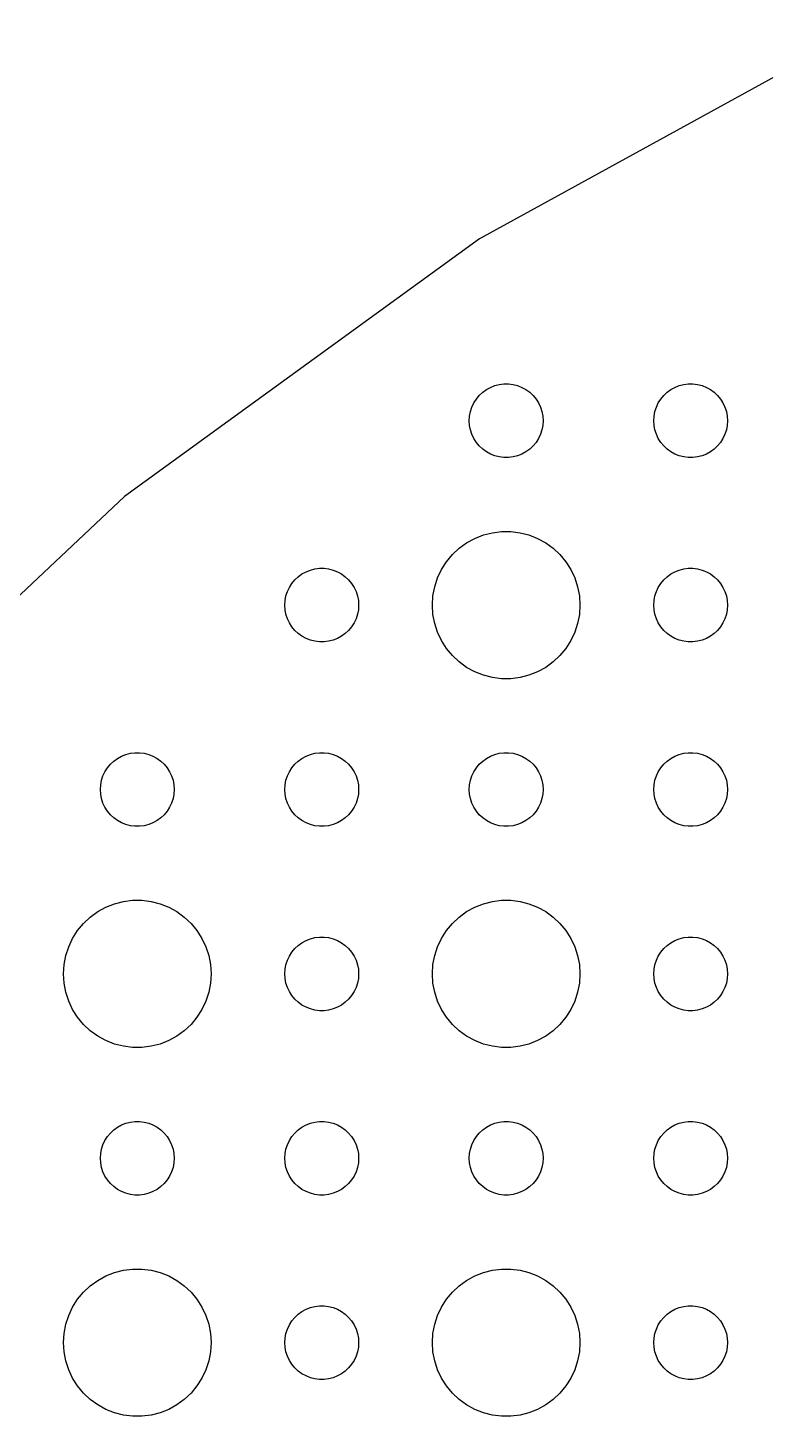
# Model space of a CAD drawing. Header units: metres. Extents: x -142 to 142, y -142 to 142.
# Drawn here: x -94.5 to -64.5, y 72 to 128.5 of the extents above; entities that cross this region are included whole.
import ezdxf

# ---------------------------------------------------------------- set-up
doc = ezdxf.new("R2010")
doc.units = ezdxf.units.M

msp = doc.modelspace()

# ---------------------------------------------------------------- linework, layer by layer
for p, q in [((-60.4606, 128.485), (-76.0874, 119.895)), ((-76.0874, 119.895), (-90.5142, 109.413)), ((-76.2135, 113.382), (-76.0934, 113.527)), ((-76.0934, 113.527), (-75.9561, 113.656)), ((-75.9561, 113.656), (-75.8037, 113.766)), ((-75.8037, 113.766), (-75.6387, 113.857)), ((-75.6387, 113.857), (-75.4635, 113.927)), ((-75.4635, 113.927), (-75.2811, 113.973)), ((-75.2811, 113.973), (-75.0942, 113.997)), ((-75.0942, 113.997), (-74.9058, 113.997)), ((-74.9058, 113.997), (-74.7189, 113.973)), ((-74.7189, 113.973), (-74.5365, 113.927)), ((-74.5365, 113.927), (-74.3613, 113.857)), ((-74.3613, 113.857), (-74.1963, 113.766)), ((-74.1963, 113.766), (-74.0439, 113.656)), ((-74.0439, 113.656), (-73.9065, 113.527)), ((-73.9065, 113.527), (-73.7865, 113.382)), ((-68.7135, 113.382), (-68.5934, 113.527)), ((-68.5934, 113.527), (-68.4561, 113.656)), ((-68.4561, 113.656), (-68.3037, 113.766)), ((-68.3037, 113.766), (-68.1387, 113.857)), ((-68.1387, 113.857), (-67.9635, 113.927)), ((-67.9635, 113.927), (-67.7811, 113.973)), ((-67.7811, 113.973), (-67.5942, 113.997)), ((-67.5942, 113.997), (-67.4058, 113.997)), ((-67.4058, 113.997), (-67.2189, 113.973)), ((-67.2189, 113.973), (-67.0365, 113.927)), ((-67.0365, 113.927), (-66.8613, 113.857)), ((-66.8613, 113.857), (-66.6963, 113.766)), ((-66.6963, 113.766), (-66.5439, 113.656)), ((-66.5439, 113.656), (-66.4065, 113.527)), ((-66.4065, 113.527), (-66.2865, 113.382)), ((-76.4529, 112.873), (-76.3947, 113.052)), ((-76.3947, 113.052), (-76.3145, 113.223)), ((-76.3145, 113.223), (-76.2135, 113.382)), ((-73.7865, 113.382), (-73.6855, 113.223)), ((-73.6855, 113.223), (-73.6053, 113.052)), ((-73.6053, 113.052), (-73.5471, 112.873)), ((-68.9529, 112.873), (-68.8947, 113.052)), ((-68.8947, 113.052), (-68.8145, 113.223)), ((-68.8145, 113.223), (-68.7135, 113.382)), ((-66.2865, 113.382), (-66.1855, 113.223)), ((-66.1855, 113.223), (-66.1053, 113.052)), ((-66.1053, 113.052), (-66.0471, 112.873)), ((-76.5, 112.5), (-76.4882, 112.688)), ((-76.4882, 112.312), (-76.5, 112.5)), ((-76.4882, 112.688), (-76.4529, 112.873)), ((-73.5471, 112.873), (-73.5118, 112.688)), ((-73.5118, 112.688), (-73.5, 112.5)), ((-73.5, 112.5), (-73.5118, 112.312)), ((-69, 112.5), (-68.9882, 112.688)), ((-68.9882, 112.312), (-69, 112.5)), ((-68.9882, 112.688), (-68.9529, 112.873)), ((-66.0471, 112.873), (-66.0118, 112.688)), ((-66.0118, 112.688), (-66, 112.5)), ((-66, 112.5), (-66.0118, 112.312)), ((-76.4529, 112.127), (-76.4882, 112.312)), ((-76.3947, 111.948), (-76.4529, 112.127)), ((-76.3145, 111.777), (-76.3947, 111.948)), ((-73.6053, 111.948), (-73.6855, 111.777)), ((-73.5471, 112.127), (-73.6053, 111.948)), ((-73.5118, 112.312), (-73.5471, 112.127)), ((-68.9529, 112.127), (-68.9882, 112.312)), ((-68.8947, 111.948), (-68.9529, 112.127)), ((-68.8145, 111.777), (-68.8947, 111.948)), ((-66.1053, 111.948), (-66.1855, 111.777)), ((-66.0471, 112.127), (-66.1053, 111.948)), ((-66.0118, 112.312), (-66.0471, 112.127)), ((-76.2135, 111.618), (-76.3145, 111.777)), ((-76.0934, 111.473), (-76.2135, 111.618)), ((-75.9561, 111.344), (-76.0934, 111.473)), ((-75.8037, 111.234), (-75.9561, 111.344)), ((-74.0439, 111.344), (-74.1963, 111.234)), ((-73.9065, 111.473), (-74.0439, 111.344)), ((-73.7865, 111.618), (-73.9065, 111.473)), ((-73.6855, 111.777), (-73.7865, 111.618)), ((-68.7135, 111.618), (-68.8145, 111.777)), ((-68.5934, 111.473), (-68.7135, 111.618)), ((-68.4561, 111.344), (-68.5934, 111.473)), ((-68.3037, 111.234), (-68.4561, 111.344)), ((-66.5439, 111.344), (-66.6963, 111.234)), ((-66.4065, 111.473), (-66.5439, 111.344)), ((-66.2865, 111.618), (-66.4065, 111.473)), ((-66.1855, 111.777), (-66.2865, 111.618)), ((-75.6387, 111.143), (-75.8037, 111.234)), ((-75.4635, 111.073), (-75.6387, 111.143)), ((-75.2811, 111.027), (-75.4635, 111.073)), ((-75.0942, 111.003), (-75.2811, 111.027)), ((-74.9058, 111.003), (-75.0942, 111.003)), ((-74.7189, 111.027), (-74.9058, 111.003)), ((-74.5365, 111.073), (-74.7189, 111.027)), ((-74.3613, 111.143), (-74.5365, 111.073)), ((-74.1963, 111.234), (-74.3613, 111.143)), ((-68.1387, 111.143), (-68.3037, 111.234)), ((-67.9635, 111.073), (-68.1387, 111.143)), ((-67.7811, 111.027), (-67.9635, 111.073)), ((-67.5942, 111.003), (-67.7811, 111.027)), ((-67.4058, 111.003), (-67.5942, 111.003)), ((-67.2189, 111.027), (-67.4058, 111.003)), ((-67.0365, 111.073), (-67.2189, 111.027)), ((-66.8613, 111.143), (-67.0365, 111.073)), ((-66.6963, 111.234), (-66.8613, 111.143)), ((-90.5142, 109.413), (-103.514, 97.2057)), ((-75.927, 107.853), (-75.5621, 107.947)), ((-75.5621, 107.947), (-75.1884, 107.994)), ((-75.1884, 107.994), (-74.8116, 107.994)), ((-74.8116, 107.994), (-74.4379, 107.947)), ((-74.4379, 107.947), (-74.073, 107.853)), ((-77.1869, 107.054), (-76.9123, 107.312)), ((-76.9123, 107.312), (-76.6075, 107.533)), ((-76.6075, 107.533), (-76.2773, 107.714)), ((-76.2773, 107.714), (-75.927, 107.853)), ((-74.073, 107.853), (-73.7227, 107.714)), ((-73.7227, 107.714), (-73.3925, 107.533)), ((-73.3925, 107.533), (-73.0877, 107.312)), ((-73.0877, 107.312), (-72.8131, 107.054)), ((-77.6289, 106.445), (-77.427, 106.763)), ((-77.427, 106.763), (-77.1869, 107.054)), ((-72.8131, 107.054), (-72.573, 106.763)), ((-72.573, 106.763), (-72.3711, 106.445)), ((-83.4561, 106.156), (-83.3037, 106.266)), ((-83.3037, 106.266), (-83.1387, 106.357)), ((-83.1387, 106.357), (-82.9635, 106.427)), ((-82.9635, 106.427), (-82.7811, 106.473)), ((-82.7811, 106.473), (-82.5942, 106.497)), ((-82.5942, 106.497), (-82.4058, 106.497)), ((-82.4058, 106.497), (-82.2189, 106.473)), ((-82.2189, 106.473), (-82.0365, 106.427)), ((-82.0365, 106.427), (-81.8613, 106.357)), ((-81.8613, 106.357), (-81.6963, 106.266)), ((-81.6963, 106.266), (-81.5439, 106.156)), ((-77.7893, 106.104), (-77.6289, 106.445)), ((-72.3711, 106.445), (-72.2107, 106.104)), ((-68.4561, 106.156), (-68.3037, 106.266)), ((-68.3037, 106.266), (-68.1387, 106.357)), ((-68.1387, 106.357), (-67.9635, 106.427)), ((-67.9635, 106.427), (-67.7811, 106.473)), ((-67.7811, 106.473), (-67.5942, 106.497)), ((-67.5942, 106.497), (-67.4058, 106.497)), ((-67.4058, 106.497), (-67.2189, 106.473)), ((-67.2189, 106.473), (-67.0365, 106.427)), ((-67.0365, 106.427), (-66.8613, 106.357)), ((-66.8613, 106.357), (-66.6963, 106.266)), ((-66.6963, 106.266), (-66.5439, 106.156)), ((-83.8947, 105.552), (-83.8145, 105.723)), ((-83.8145, 105.723), (-83.7135, 105.882)), ((-83.7135, 105.882), (-83.5934, 106.027)), ((-83.5934, 106.027), (-83.4561, 106.156)), ((-81.5439, 106.156), (-81.4065, 106.027)), ((-81.4065, 106.027), (-81.2865, 105.882)), ((-81.2865, 105.882), (-81.1855, 105.723)), ((-81.1855, 105.723), (-81.1053, 105.552)), ((-77.9763, 105.376), (-77.9057, 105.746)), ((-77.9057, 105.746), (-77.7893, 106.104)), ((-72.2107, 106.104), (-72.0943, 105.746)), ((-72.0943, 105.746), (-72.0237, 105.376)), ((-68.8947, 105.552), (-68.8145, 105.723)), ((-68.8145, 105.723), (-68.7135, 105.882)), ((-68.7135, 105.882), (-68.5934, 106.027)), ((-68.5934, 106.027), (-68.4561, 106.156)), ((-66.5439, 106.156), (-66.4065, 106.027)), ((-66.4065, 106.027), (-66.2865, 105.882)), ((-66.2865, 105.882), (-66.1855, 105.723)), ((-66.1855, 105.723), (-66.1053, 105.552)), ((-84, 105), (-83.9882, 105.188)), ((-83.9882, 105.188), (-83.9529, 105.373)), ((-83.9529, 105.373), (-83.8947, 105.552)), ((-81.1053, 105.552), (-81.0471, 105.373)), ((-81.0471, 105.373), (-81.0118, 105.188)), ((-81.0118, 105.188), (-81, 105)), ((-78, 105), (-77.9763, 105.376)), ((-72.0237, 105.376), (-72, 105)), ((-69, 105), (-68.9882, 105.188)), ((-68.9882, 105.188), (-68.9529, 105.373)), ((-68.9529, 105.373), (-68.8947, 105.552)), ((-66.1053, 105.552), (-66.0471, 105.373)), ((-66.0471, 105.373), (-66.0118, 105.188)), ((-66.0118, 105.188), (-66, 105)), ((-83.9882, 104.812), (-84, 105)), ((-83.9529, 104.627), (-83.9882, 104.812)), ((-83.8947, 104.448), (-83.9529, 104.627)), ((-81.0471, 104.627), (-81.1053, 104.448)), ((-81.0118, 104.812), (-81.0471, 104.627)), ((-81, 105), (-81.0118, 104.812)), ((-77.9763, 104.624), (-78, 105)), ((-77.9057, 104.254), (-77.9763, 104.624)), ((-72.0237, 104.624), (-72.0943, 104.254)), ((-72, 105), (-72.0237, 104.624)), ((-68.9882, 104.812), (-69, 105)), ((-68.9529, 104.627), (-68.9882, 104.812)), ((-68.8947, 104.448), (-68.9529, 104.627)), ((-66.0471, 104.627), (-66.1053, 104.448)), ((-66.0118, 104.812), (-66.0471, 104.627)), ((-66, 105), (-66.0118, 104.812)), ((-83.8145, 104.277), (-83.8947, 104.448)), ((-83.7135, 104.118), (-83.8145, 104.277)), ((-83.5934, 103.973), (-83.7135, 104.118)), ((-83.4561, 103.844), (-83.5934, 103.973)), ((-81.4065, 103.973), (-81.5439, 103.844)), ((-81.2865, 104.118), (-81.4065, 103.973)), ((-81.1855, 104.277), (-81.2865, 104.118)), ((-81.1053, 104.448), (-81.1855, 104.277)), ((-77.7893, 103.896), (-77.9057, 104.254)), ((-72.0943, 104.254), (-72.2107, 103.896)), ((-68.8145, 104.277), (-68.8947, 104.448)), ((-68.7135, 104.118), (-68.8145, 104.277)), ((-68.5934, 103.973), (-68.7135, 104.118)), ((-68.4561, 103.844), (-68.5934, 103.973)), ((-66.4065, 103.973), (-66.5439, 103.844)), ((-66.2865, 104.118), (-66.4065, 103.973)), ((-66.1855, 104.277), (-66.2865, 104.118)), ((-66.1053, 104.448), (-66.1855, 104.277)), ((-83.3037, 103.734), (-83.4561, 103.844)), ((-83.1387, 103.643), (-83.3037, 103.734)), ((-82.9635, 103.573), (-83.1387, 103.643)), ((-82.7811, 103.527), (-82.9635, 103.573)), ((-82.5942, 103.503), (-82.7811, 103.527)), ((-82.4058, 103.503), (-82.5942, 103.503)), ((-82.2189, 103.527), (-82.4058, 103.503)), ((-82.0365, 103.573), (-82.2189, 103.527)), ((-81.8613, 103.643), (-82.0365, 103.573)), ((-81.6963, 103.734), (-81.8613, 103.643)), ((-81.5439, 103.844), (-81.6963, 103.734)), ((-77.6289, 103.555), (-77.7893, 103.896)), ((-77.427, 103.237), (-77.6289, 103.555)), ((-72.3711, 103.555), (-72.573, 103.237)), ((-72.2107, 103.896), (-72.3711, 103.555)), ((-68.3037, 103.734), (-68.4561, 103.844)), ((-68.1387, 103.643), (-68.3037, 103.734)), ((-67.9635, 103.573), (-68.1387, 103.643)), ((-67.7811, 103.527), (-67.9635, 103.573)), ((-67.5942, 103.503), (-67.7811, 103.527)), ((-67.4058, 103.503), (-67.5942, 103.503)), ((-67.2189, 103.527), (-67.4058, 103.503)), ((-67.0365, 103.573), (-67.2189, 103.527)), ((-66.8613, 103.643), (-67.0365, 103.573)), ((-66.6963, 103.734), (-66.8613, 103.643)), ((-66.5439, 103.844), (-66.6963, 103.734)), ((-77.1869, 102.946), (-77.427, 103.237)), ((-76.9123, 102.688), (-77.1869, 102.946)), ((-72.8131, 102.946), (-73.0877, 102.688)), ((-72.573, 103.237), (-72.8131, 102.946)), ((-76.6075, 102.467), (-76.9123, 102.688)), ((-76.2773, 102.286), (-76.6075, 102.467)), ((-75.927, 102.147), (-76.2773, 102.286)), ((-73.7227, 102.286), (-74.073, 102.147)), ((-73.3925, 102.467), (-73.7227, 102.286)), ((-73.0877, 102.688), (-73.3925, 102.467)), ((-75.5621, 102.053), (-75.927, 102.147)), ((-75.1884, 102.006), (-75.5621, 102.053)), ((-74.8116, 102.006), (-75.1884, 102.006)), ((-74.4379, 102.053), (-74.8116, 102.006)), ((-74.073, 102.147), (-74.4379, 102.053)), ((-90.8037, 98.7665), (-90.6387, 98.8572)), ((-90.6387, 98.8572), (-90.4635, 98.9266)), ((-90.4635, 98.9266), (-90.2811, 98.9734)), ((-90.2811, 98.9734), (-90.0942, 98.997)), ((-90.0942, 98.997), (-89.9058, 98.997)), ((-89.9058, 98.997), (-89.7189, 98.9734)), ((-89.7189, 98.9734), (-89.5365, 98.9266)), ((-89.5365, 98.9266), (-89.3613, 98.8572)), ((-89.3613, 98.8572), (-89.1963, 98.7665)), ((-83.3037, 98.7665), (-83.1387, 98.8572)), ((-83.1387, 98.8572), (-82.9635, 98.9266)), ((-82.9635, 98.9266), (-82.7811, 98.9734)), ((-82.7811, 98.9734), (-82.5942, 98.997)), ((-82.5942, 98.997), (-82.4058, 98.997)), ((-82.4058, 98.997), (-82.2189, 98.9734)), ((-82.2189, 98.9734), (-82.0365, 98.9266)), ((-82.0365, 98.9266), (-81.8613, 98.8572)), ((-81.8613, 98.8572), (-81.6963, 98.7665)), ((-75.8037, 98.7665), (-75.6387, 98.8572)), ((-75.6387, 98.8572), (-75.4635, 98.9266)), ((-75.4635, 98.9266), (-75.2811, 98.9734)), ((-75.2811, 98.9734), (-75.0942, 98.997)), ((-75.0942, 98.997), (-74.9058, 98.997)), ((-74.9058, 98.997), (-74.7189, 98.9734)), ((-74.7189, 98.9734), (-74.5365, 98.9266)), ((-74.5365, 98.9266), (-74.3613, 98.8572)), ((-74.3613, 98.8572), (-74.1963, 98.7665)), ((-68.3037, 98.7665), (-68.1387, 98.8572)), ((-68.1387, 98.8572), (-67.9635, 98.9266)), ((-67.9635, 98.9266), (-67.7811, 98.9734)), ((-67.7811, 98.9734), (-67.5942, 98.997)), ((-67.5942, 98.997), (-67.4058, 98.997)), ((-67.4058, 98.997), (-67.2189, 98.9734)), ((-67.2189, 98.9734), (-67.0365, 98.9266)), ((-67.0365, 98.9266), (-66.8613, 98.8572)), ((-66.8613, 98.8572), (-66.6963, 98.7665)), ((-91.3145, 98.2226), (-91.2135, 98.3817)), ((-91.2135, 98.3817), (-91.0934, 98.5268)), ((-91.0934, 98.5268), (-90.9561, 98.6558)), ((-90.9561, 98.6558), (-90.8037, 98.7665)), ((-89.1963, 98.7665), (-89.0439, 98.6558)), ((-89.0439, 98.6558), (-88.9065, 98.5268)), ((-88.9065, 98.5268), (-88.7865, 98.3817)), ((-88.7865, 98.3817), (-88.6855, 98.2226)), ((-83.8145, 98.2226), (-83.7135, 98.3817)), ((-83.7135, 98.3817), (-83.5934, 98.5268)), ((-83.5934, 98.5268), (-83.4561, 98.6558)), ((-83.4561, 98.6558), (-83.3037, 98.7665)), ((-81.6963, 98.7665), (-81.5439, 98.6558)), ((-81.5439, 98.6558), (-81.4065, 98.5268)), ((-81.4065, 98.5268), (-81.2865, 98.3817)), ((-81.2865, 98.3817), (-81.1855, 98.2226)), ((-76.3145, 98.2226), (-76.2135, 98.3817)), ((-76.2135, 98.3817), (-76.0934, 98.5268)), ((-76.0934, 98.5268), (-75.9561, 98.6558)), ((-75.9561, 98.6558), (-75.8037, 98.7665)), ((-74.1963, 98.7665), (-74.0439, 98.6558)), ((-74.0439, 98.6558), (-73.9065, 98.5268)), ((-73.9065, 98.5268), (-73.7865, 98.3817)), ((-73.7865, 98.3817), (-73.6855, 98.2226)), ((-68.8145, 98.2226), (-68.7135, 98.3817)), ((-68.7135, 98.3817), (-68.5934, 98.5268)), ((-68.5934, 98.5268), (-68.4561, 98.6558)), ((-68.4561, 98.6558), (-68.3037, 98.7665)), ((-66.6963, 98.7665), (-66.5439, 98.6558)), ((-66.5439, 98.6558), (-66.4065, 98.5268)), ((-66.4065, 98.5268), (-66.2865, 98.3817)), ((-66.2865, 98.3817), (-66.1855, 98.2226)), ((-91.4882, 97.688), (-91.4529, 97.873)), ((-91.4529, 97.873), (-91.3947, 98.0522)), ((-91.3947, 98.0522), (-91.3145, 98.2226)), ((-88.6855, 98.2226), (-88.6053, 98.0522)), ((-88.6053, 98.0522), (-88.5471, 97.873)), ((-88.5471, 97.873), (-88.5118, 97.688)), ((-83.9882, 97.688), (-83.9529, 97.873)), ((-83.9529, 97.873), (-83.8947, 98.0522)), ((-83.8947, 98.0522), (-83.8145, 98.2226)), ((-81.1855, 98.2226), (-81.1053, 98.0522)), ((-81.1053, 98.0522), (-81.0471, 97.873)), ((-81.0471, 97.873), (-81.0118, 97.688)), ((-76.4882, 97.688), (-76.4529, 97.873)), ((-76.4529, 97.873), (-76.3947, 98.0522)), ((-76.3947, 98.0522), (-76.3145, 98.2226)), ((-73.6855, 98.2226), (-73.6053, 98.0522)), ((-73.6053, 98.0522), (-73.5471, 97.873)), ((-73.5471, 97.873), (-73.5118, 97.688)), ((-68.9882, 97.688), (-68.9529, 97.873)), ((-68.9529, 97.873), (-68.8947, 98.0522)), ((-68.8947, 98.0522), (-68.8145, 98.2226)), ((-66.1855, 98.2226), (-66.1053, 98.0522)), ((-66.1053, 98.0522), (-66.0471, 97.873)), ((-66.0471, 97.873), (-66.0118, 97.688)), ((-91.5, 97.5), (-91.4882, 97.688)), ((-91.4882, 97.312), (-91.5, 97.5)), ((-91.4529, 97.127), (-91.4882, 97.312)), ((-88.5118, 97.312), (-88.5471, 97.127)), ((-88.5118, 97.688), (-88.5, 97.5)), ((-88.5, 97.5), (-88.5118, 97.312)), ((-84, 97.5), (-83.9882, 97.688)), ((-83.9882, 97.312), (-84, 97.5)), ((-83.9529, 97.127), (-83.9882, 97.312)), ((-81.0118, 97.312), (-81.0471, 97.127)), ((-81.0118, 97.688), (-81, 97.5)), ((-81, 97.5), (-81.0118, 97.312)), ((-76.5, 97.5), (-76.4882, 97.688)), ((-76.4882, 97.312), (-76.5, 97.5)), ((-76.4529, 97.127), (-76.4882, 97.312)), ((-73.5118, 97.312), (-73.5471, 97.127)), ((-73.5118, 97.688), (-73.5, 97.5)), ((-73.5, 97.5), (-73.5118, 97.312)), ((-69, 97.5), (-68.9882, 97.688)), ((-68.9882, 97.312), (-69, 97.5)), ((-68.9529, 97.127), (-68.9882, 97.312)), ((-66.0118, 97.312), (-66.0471, 97.127)), ((-66.0118, 97.688), (-66, 97.5)), ((-66, 97.5), (-66.0118, 97.312)), ((-91.3947, 96.9478), (-91.4529, 97.127)), ((-91.3145, 96.7774), (-91.3947, 96.9478)), ((-91.2135, 96.6183), (-91.3145, 96.7774)), ((-91.0934, 96.4732), (-91.2135, 96.6183)), ((-88.7865, 96.6183), (-88.9065, 96.4732)), ((-88.6855, 96.7774), (-88.7865, 96.6183)), ((-88.6053, 96.9478), (-88.6855, 96.7774)), ((-88.5471, 97.127), (-88.6053, 96.9478)), ((-83.8947, 96.9478), (-83.9529, 97.127)), ((-83.8145, 96.7774), (-83.8947, 96.9478)), ((-83.7135, 96.6183), (-83.8145, 96.7774)), ((-83.5934, 96.4732), (-83.7135, 96.6183)), ((-81.2865, 96.6183), (-81.4065, 96.4732)), ((-81.1855, 96.7774), (-81.2865, 96.6183)), ((-81.1053, 96.9478), (-81.1855, 96.7774)), ((-81.0471, 97.127), (-81.1053, 96.9478)), ((-76.3947, 96.9478), (-76.4529, 97.127)), ((-76.3145, 96.7774), (-76.3947, 96.9478)), ((-76.2135, 96.6183), (-76.3145, 96.7774)), ((-76.0934, 96.4732), (-76.2135, 96.6183)), ((-73.7865, 96.6183), (-73.9065, 96.4732)), ((-73.6855, 96.7774), (-73.7865, 96.6183)), ((-73.6053, 96.9478), (-73.6855, 96.7774)), ((-73.5471, 97.127), (-73.6053, 96.9478)), ((-68.8947, 96.9478), (-68.9529, 97.127)), ((-68.8145, 96.7774), (-68.8947, 96.9478)), ((-68.7135, 96.6183), (-68.8145, 96.7774)), ((-68.5934, 96.4732), (-68.7135, 96.6183)), ((-66.2865, 96.6183), (-66.4065, 96.4732)), ((-66.1855, 96.7774), (-66.2865, 96.6183)), ((-66.1053, 96.9478), (-66.1855, 96.7774)), ((-66.0471, 97.127), (-66.1053, 96.9478)), ((-90.9561, 96.3442), (-91.0934, 96.4732)), ((-90.8037, 96.2335), (-90.9561, 96.3442)), ((-90.6387, 96.1428), (-90.8037, 96.2335)), ((-90.4635, 96.0734), (-90.6387, 96.1428)), ((-90.2811, 96.0266), (-90.4635, 96.0734)), ((-90.0942, 96.003), (-90.2811, 96.0266)), ((-89.7189, 96.0266), (-89.9058, 96.003)), ((-89.5365, 96.0734), (-89.7189, 96.0266)), ((-89.3613, 96.1428), (-89.5365, 96.0734)), ((-89.1963, 96.2335), (-89.3613, 96.1428)), ((-89.0439, 96.3442), (-89.1963, 96.2335)), ((-88.9065, 96.4732), (-89.0439, 96.3442)), ((-83.4561, 96.3442), (-83.5934, 96.4732)), ((-83.3037, 96.2335), (-83.4561, 96.3442)), ((-83.1387, 96.1428), (-83.3037, 96.2335)), ((-82.9635, 96.0734), (-83.1387, 96.1428)), ((-82.7811, 96.0266), (-82.9635, 96.0734)), ((-82.5942, 96.003), (-82.7811, 96.0266)), ((-82.2189, 96.0266), (-82.4058, 96.003)), ((-82.0365, 96.0734), (-82.2189, 96.0266)), ((-81.8613, 96.1428), (-82.0365, 96.0734)), ((-81.6963, 96.2335), (-81.8613, 96.1428)), ((-81.5439, 96.3442), (-81.6963, 96.2335)), ((-81.4065, 96.4732), (-81.5439, 96.3442)), ((-75.9561, 96.3442), (-76.0934, 96.4732)), ((-75.8037, 96.2335), (-75.9561, 96.3442)), ((-75.6387, 96.1428), (-75.8037, 96.2335)), ((-75.4635, 96.0734), (-75.6387, 96.1428)), ((-75.2811, 96.0266), (-75.4635, 96.0734)), ((-75.0942, 96.003), (-75.2811, 96.0266)), ((-74.7189, 96.0266), (-74.9058, 96.003)), ((-74.5365, 96.0734), (-74.7189, 96.0266)), ((-74.3613, 96.1428), (-74.5365, 96.0734)), ((-74.1963, 96.2335), (-74.3613, 96.1428)), ((-74.0439, 96.3442), (-74.1963, 96.2335)), ((-73.9065, 96.4732), (-74.0439, 96.3442)), ((-68.4561, 96.3442), (-68.5934, 96.4732)), ((-68.3037, 96.2335), (-68.4561, 96.3442)), ((-68.1387, 96.1428), (-68.3037, 96.2335)), ((-67.9635, 96.0734), (-68.1387, 96.1428)), ((-67.7811, 96.0266), (-67.9635, 96.0734)), ((-67.5942, 96.003), (-67.7811, 96.0266)), ((-67.2189, 96.0266), (-67.4058, 96.003)), ((-67.0365, 96.0734), (-67.2189, 96.0266)), ((-66.8613, 96.1428), (-67.0365, 96.0734)), ((-66.6963, 96.2335), (-66.8613, 96.1428)), ((-66.5439, 96.3442), (-66.6963, 96.2335)), ((-66.4065, 96.4732), (-66.5439, 96.3442)), ((-89.9058, 96.003), (-90.0942, 96.003)), ((-82.4058, 96.003), (-82.5942, 96.003)), ((-74.9058, 96.003), (-75.0942, 96.003)), ((-67.4058, 96.003), (-67.5942, 96.003)), ((-91.6075, 92.533), (-91.2773, 92.7145)), ((-91.2773, 92.7145), (-90.927, 92.8532)), ((-90.927, 92.8532), (-90.5621, 92.9469)), ((-90.5621, 92.9469), (-90.1884, 92.9941)), ((-90.1884, 92.9941), (-89.8116, 92.9941)), ((-89.8116, 92.9941), (-89.4379, 92.9469)), ((-89.4379, 92.9469), (-89.073, 92.8532)), ((-89.073, 92.8532), (-88.7227, 92.7145)), ((-88.7227, 92.7145), (-88.3925, 92.533)), ((-76.6075, 92.533), (-76.2773, 92.7145)), ((-76.2773, 92.7145), (-75.927, 92.8532)), ((-75.927, 92.8532), (-75.5621, 92.9469)), ((-75.5621, 92.9469), (-75.1884, 92.9941)), ((-75.1884, 92.9941), (-74.8116, 92.9941)), ((-74.8116, 92.9941), (-74.4379, 92.9469)), ((-74.4379, 92.9469), (-74.073, 92.8532)), ((-74.073, 92.8532), (-73.7227, 92.7145)), ((-73.7227, 92.7145), (-73.3925, 92.533)), ((-92.1869, 92.0536), (-91.9123, 92.3115)), ((-91.9123, 92.3115), (-91.6075, 92.533)), ((-88.3925, 92.533), (-88.0877, 92.3115)), ((-88.0877, 92.3115), (-87.8131, 92.0536)), ((-77.1869, 92.0536), (-76.9123, 92.3115)), ((-76.9123, 92.3115), (-76.6075, 92.533)), ((-73.3925, 92.533), (-73.0877, 92.3115)), ((-73.0877, 92.3115), (-72.8131, 92.0536)), ((-92.6289, 91.4453), (-92.427, 91.7634)), ((-92.427, 91.7634), (-92.1869, 92.0536)), ((-87.8131, 92.0536), (-87.573, 91.7634)), ((-87.573, 91.7634), (-87.3711, 91.4453)), ((-82.7811, 91.4734), (-82.5942, 91.497)), ((-82.5942, 91.497), (-82.4058, 91.497)), ((-82.4058, 91.497), (-82.2189, 91.4734)), ((-77.6289, 91.4453), (-77.427, 91.7634)), ((-77.427, 91.7634), (-77.1869, 92.0536)), ((-72.8131, 92.0536), (-72.573, 91.7634)), ((-72.573, 91.7634), (-72.3711, 91.4453)), ((-67.7811, 91.4734), (-67.5942, 91.497)), ((-67.5942, 91.497), (-67.4058, 91.497)), ((-67.4058, 91.497), (-67.2189, 91.4734)), ((-92.9057, 90.7461), (-92.7893, 91.1044)), ((-92.7893, 91.1044), (-92.6289, 91.4453)), ((-87.3711, 91.4453), (-87.2107, 91.1044)), ((-87.2107, 91.1044), (-87.0943, 90.7461)), ((-83.7135, 90.8817), (-83.5934, 91.0268)), ((-83.5934, 91.0268), (-83.4561, 91.1558)), ((-83.4561, 91.1558), (-83.3037, 91.2665)), ((-83.3037, 91.2665), (-83.1387, 91.3572)), ((-83.1387, 91.3572), (-82.9635, 91.4266)), ((-82.9635, 91.4266), (-82.7811, 91.4734)), ((-82.2189, 91.4734), (-82.0365, 91.4266)), ((-82.0365, 91.4266), (-81.8613, 91.3572)), ((-81.8613, 91.3572), (-81.6963, 91.2665)), ((-81.6963, 91.2665), (-81.5439, 91.1558)), ((-81.5439, 91.1558), (-81.4065, 91.0268)), ((-81.4065, 91.0268), (-81.2865, 90.8817)), ((-77.9057, 90.7461), (-77.7893, 91.1044)), ((-77.7893, 91.1044), (-77.6289, 91.4453)), ((-72.3711, 91.4453), (-72.2107, 91.1044)), ((-72.2107, 91.1044), (-72.0943, 90.7461)), ((-68.7135, 90.8817), (-68.5934, 91.0268)), ((-68.5934, 91.0268), (-68.4561, 91.1558)), ((-68.4561, 91.1558), (-68.3037, 91.2665)), ((-68.3037, 91.2665), (-68.1387, 91.3572)), ((-68.1387, 91.3572), (-67.9635, 91.4266)), ((-67.9635, 91.4266), (-67.7811, 91.4734)), ((-67.2189, 91.4734), (-67.0365, 91.4266)), ((-67.0365, 91.4266), (-66.8613, 91.3572)), ((-66.8613, 91.3572), (-66.6963, 91.2665)), ((-66.6963, 91.2665), (-66.5439, 91.1558)), ((-66.5439, 91.1558), (-66.4065, 91.0268)), ((-66.4065, 91.0268), (-66.2865, 90.8817)), ((-93, 90), (-92.9763, 90.376)), ((-92.9763, 90.376), (-92.9057, 90.7461)), ((-87.0943, 90.7461), (-87.0237, 90.376)), ((-87.0237, 90.376), (-87, 90)), ((-83.9882, 90.188), (-83.9529, 90.373)), ((-83.9529, 90.373), (-83.8947, 90.5522)), ((-83.8947, 90.5522), (-83.8145, 90.7226)), ((-83.8145, 90.7226), (-83.7135, 90.8817)), ((-81.2865, 90.8817), (-81.1855, 90.7226)), ((-81.1855, 90.7226), (-81.1053, 90.5522)), ((-81.1053, 90.5522), (-81.0471, 90.373)), ((-81.0471, 90.373), (-81.0118, 90.188)), ((-78, 90), (-77.9763, 90.376)), ((-77.9763, 90.376), (-77.9057, 90.7461)), ((-72.0943, 90.7461), (-72.0237, 90.376)), ((-72.0237, 90.376), (-72, 90)), ((-68.9882, 90.188), (-68.9529, 90.373)), ((-68.9529, 90.373), (-68.8947, 90.5522)), ((-68.8947, 90.5522), (-68.8145, 90.7226)), ((-68.8145, 90.7226), (-68.7135, 90.8817)), ((-66.2865, 90.8817), (-66.1855, 90.7226)), ((-66.1855, 90.7226), (-66.1053, 90.5522)), ((-66.1053, 90.5522), (-66.0471, 90.373)), ((-66.0471, 90.373), (-66.0118, 90.188)), ((-92.9763, 89.624), (-93, 90)), ((-87, 90), (-87.0237, 89.624)), ((-84, 90), (-83.9882, 90.188)), ((-83.9882, 89.812), (-84, 90)), ((-83.9529, 89.627), (-83.9882, 89.812)), ((-81.0118, 89.812), (-81.0471, 89.627)), ((-81.0118, 90.188), (-81, 90)), ((-81, 90), (-81.0118, 89.812)), ((-77.9763, 89.624), (-78, 90)), ((-72, 90), (-72.0237, 89.624)), ((-69, 90), (-68.9882, 90.188)), ((-68.9882, 89.812), (-69, 90)), ((-68.9529, 89.627), (-68.9882, 89.812)), ((-66.0118, 89.812), (-66.0471, 89.627)), ((-66.0118, 90.188), (-66, 90)), ((-66, 90), (-66.0118, 89.812)), ((-92.9057, 89.2539), (-92.9763, 89.624)), ((-92.7893, 88.8956), (-92.9057, 89.2539)), ((-87.0943, 89.2539), (-87.2107, 88.8956)), ((-87.0237, 89.624), (-87.0943, 89.2539)), ((-83.8947, 89.4478), (-83.9529, 89.627)), ((-83.8145, 89.2774), (-83.8947, 89.4478)), ((-83.7135, 89.1183), (-83.8145, 89.2774)), ((-81.1855, 89.2774), (-81.2865, 89.1183)), ((-81.1053, 89.4478), (-81.1855, 89.2774)), ((-81.0471, 89.627), (-81.1053, 89.4478)), ((-77.9057, 89.2539), (-77.9763, 89.624)), ((-77.7893, 88.8956), (-77.9057, 89.2539)), ((-72.0943, 89.2539), (-72.2107, 88.8956)), ((-72.0237, 89.624), (-72.0943, 89.2539)), ((-68.8947, 89.4478), (-68.9529, 89.627)), ((-68.8145, 89.2774), (-68.8947, 89.4478)), ((-68.7135, 89.1183), (-68.8145, 89.2774)), ((-66.1855, 89.2774), (-66.2865, 89.1183)), ((-66.1053, 89.4478), (-66.1855, 89.2774)), ((-66.0471, 89.627), (-66.1053, 89.4478)), ((-92.6289, 88.5547), (-92.7893, 88.8956)), ((-87.2107, 88.8956), (-87.3711, 88.5547)), ((-83.5934, 88.9732), (-83.7135, 89.1183)), ((-83.4561, 88.8442), (-83.5934, 88.9732)), ((-83.3037, 88.7335), (-83.4561, 88.8442)), ((-83.1387, 88.6428), (-83.3037, 88.7335)), ((-81.6963, 88.7335), (-81.8613, 88.6428)), ((-81.5439, 88.8442), (-81.6963, 88.7335)), ((-81.4065, 88.9732), (-81.5439, 88.8442)), ((-81.2865, 89.1183), (-81.4065, 88.9732)), ((-77.6289, 88.5547), (-77.7893, 88.8956)), ((-72.2107, 88.8956), (-72.3711, 88.5547)), ((-68.5934, 88.9732), (-68.7135, 89.1183)), ((-68.4561, 88.8442), (-68.5934, 88.9732)), ((-68.3037, 88.7335), (-68.4561, 88.8442)), ((-68.1387, 88.6428), (-68.3037, 88.7335)), ((-66.6963, 88.7335), (-66.8613, 88.6428)), ((-66.5439, 88.8442), (-66.6963, 88.7335)), ((-66.4065, 88.9732), (-66.5439, 88.8442)), ((-66.2865, 89.1183), (-66.4065, 88.9732)), ((-92.427, 88.2366), (-92.6289, 88.5547)), ((-92.1869, 87.9464), (-92.427, 88.2366)), ((-87.573, 88.2366), (-87.8131, 87.9464)), ((-87.3711, 88.5547), (-87.573, 88.2366)), ((-82.9635, 88.5734), (-83.1387, 88.6428)), ((-82.7811, 88.5266), (-82.9635, 88.5734)), ((-82.5942, 88.503), (-82.7811, 88.5266)), ((-82.4058, 88.503), (-82.5942, 88.503)), ((-82.2189, 88.5266), (-82.4058, 88.503)), ((-82.0365, 88.5734), (-82.2189, 88.5266)), ((-81.8613, 88.6428), (-82.0365, 88.5734)), ((-77.427, 88.2366), (-77.6289, 88.5547)), ((-77.1869, 87.9464), (-77.427, 88.2366)), ((-72.573, 88.2366), (-72.8131, 87.9464)), ((-72.3711, 88.5547), (-72.573, 88.2366)), ((-67.9635, 88.5734), (-68.1387, 88.6428)), ((-67.7811, 88.5266), (-67.9635, 88.5734)), ((-67.5942, 88.503), (-67.7811, 88.5266)), ((-67.4058, 88.503), (-67.5942, 88.503)), ((-67.2189, 88.5266), (-67.4058, 88.503)), ((-67.0365, 88.5734), (-67.2189, 88.5266)), ((-66.8613, 88.6428), (-67.0365, 88.5734)), ((-91.9123, 87.6885), (-92.1869, 87.9464)), ((-91.6075, 87.467), (-91.9123, 87.6885)), ((-88.0877, 87.6885), (-88.3925, 87.467)), ((-87.8131, 87.9464), (-88.0877, 87.6885)), ((-76.9123, 87.6885), (-77.1869, 87.9464)), ((-76.6075, 87.467), (-76.9123, 87.6885)), ((-73.0877, 87.6885), (-73.3925, 87.467)), ((-72.8131, 87.9464), (-73.0877, 87.6885)), ((-91.2773, 87.2855), (-91.6075, 87.467)), ((-90.927, 87.1468), (-91.2773, 87.2855)), ((-90.5621, 87.0531), (-90.927, 87.1468)), ((-90.1884, 87.0059), (-90.5621, 87.0531)), ((-89.8116, 87.0059), (-90.1884, 87.0059)), ((-89.4379, 87.0531), (-89.8116, 87.0059)), ((-89.073, 87.1468), (-89.4379, 87.0531)), ((-88.7227, 87.2855), (-89.073, 87.1468)), ((-88.3925, 87.467), (-88.7227, 87.2855)), ((-76.2773, 87.2855), (-76.6075, 87.467)), ((-75.927, 87.1468), (-76.2773, 87.2855)), ((-75.5621, 87.0531), (-75.927, 87.1468)), ((-75.1884, 87.0059), (-75.5621, 87.0531)), ((-74.8116, 87.0059), (-75.1884, 87.0059)), ((-74.4379, 87.0531), (-74.8116, 87.0059)), ((-74.073, 87.1468), (-74.4379, 87.0531)), ((-73.7227, 87.2855), (-74.073, 87.1468)), ((-73.3925, 87.467), (-73.7227, 87.2855)), ((-91.0934, 83.5268), (-90.9561, 83.6558)), ((-90.9561, 83.6558), (-90.8037, 83.7665)), ((-90.8037, 83.7665), (-90.6387, 83.8572)), ((-90.6387, 83.8572), (-90.4635, 83.9266)), ((-90.4635, 83.9266), (-90.2811, 83.9734)), ((-90.2811, 83.9734), (-90.0942, 83.997)), ((-90.0942, 83.997), (-89.9058, 83.997)), ((-89.9058, 83.997), (-89.7189, 83.9734)), ((-89.7189, 83.9734), (-89.5365, 83.9266)), ((-89.5365, 83.9266), (-89.3613, 83.8572)), ((-89.3613, 83.8572), (-89.1963, 83.7665)), ((-89.1963, 83.7665), (-89.0439, 83.6558)), ((-89.0439, 83.6558), (-88.9065, 83.5268)), ((-83.5934, 83.5268), (-83.4561, 83.6558)), ((-83.4561, 83.6558), (-83.3037, 83.7665)), ((-83.3037, 83.7665), (-83.1387, 83.8572)), ((-83.1387, 83.8572), (-82.9635, 83.9266)), ((-82.9635, 83.9266), (-82.7811, 83.9734)), ((-82.7811, 83.9734), (-82.5942, 83.997)), ((-82.5942, 83.997), (-82.4058, 83.997)), ((-82.4058, 83.997), (-82.2189, 83.9734)), ((-82.2189, 83.9734), (-82.0365, 83.9266)), ((-82.0365, 83.9266), (-81.8613, 83.8572)), ((-81.8613, 83.8572), (-81.6963, 83.7665)), ((-81.6963, 83.7665), (-81.5439, 83.6558)), ((-81.5439, 83.6558), (-81.4065, 83.5268)), ((-76.0934, 83.5268), (-75.9561, 83.6558)), ((-75.9561, 83.6558), (-75.8037, 83.7665)), ((-75.8037, 83.7665), (-75.6387, 83.8572)), ((-75.6387, 83.8572), (-75.4635, 83.9266)), ((-75.4635, 83.9266), (-75.2811, 83.9734)), ((-75.2811, 83.9734), (-75.0942, 83.997)), ((-75.0942, 83.997), (-74.9058, 83.997)), ((-74.9058, 83.997), (-74.7189, 83.9734)), ((-74.7189, 83.9734), (-74.5365, 83.9266)), ((-74.5365, 83.9266), (-74.3613, 83.8572)), ((-74.3613, 83.8572), (-74.1963, 83.7665)), ((-74.1963, 83.7665), (-74.0439, 83.6558)), ((-74.0439, 83.6558), (-73.9065, 83.5268)), ((-68.5934, 83.5268), (-68.4561, 83.6558)), ((-68.4561, 83.6558), (-68.3037, 83.7665)), ((-68.3037, 83.7665), (-68.1387, 83.8572)), ((-68.1387, 83.8572), (-67.9635, 83.9266)), ((-67.9635, 83.9266), (-67.7811, 83.9734)), ((-67.7811, 83.9734), (-67.5942, 83.997)), ((-67.5942, 83.997), (-67.4058, 83.997)), ((-67.4058, 83.997), (-67.2189, 83.9734)), ((-67.2189, 83.9734), (-67.0365, 83.9266)), ((-67.0365, 83.9266), (-66.8613, 83.8572)), ((-66.8613, 83.8572), (-66.6963, 83.7665)), ((-66.6963, 83.7665), (-66.5439, 83.6558)), ((-66.5439, 83.6558), (-66.4065, 83.5268)), ((-91.4529, 82.873), (-91.3947, 83.0522)), ((-91.3947, 83.0522), (-91.3145, 83.2226)), ((-91.3145, 83.2226), (-91.2135, 83.3817)), ((-91.2135, 83.3817), (-91.0934, 83.5268)), ((-88.9065, 83.5268), (-88.7865, 83.3817)), ((-88.7865, 83.3817), (-88.6855, 83.2226)), ((-88.6855, 83.2226), (-88.6053, 83.0522)), ((-88.6053, 83.0522), (-88.5471, 82.873)), ((-83.9529, 82.873), (-83.8947, 83.0522)), ((-83.8947, 83.0522), (-83.8145, 83.2226)), ((-83.8145, 83.2226), (-83.7135, 83.3817)), ((-83.7135, 83.3817), (-83.5934, 83.5268)), ((-81.4065, 83.5268), (-81.2865, 83.3817)), ((-81.2865, 83.3817), (-81.1855, 83.2226)), ((-81.1855, 83.2226), (-81.1053, 83.0522)), ((-81.1053, 83.0522), (-81.0471, 82.873)), ((-76.4529, 82.873), (-76.3947, 83.0522)), ((-76.3947, 83.0522), (-76.3145, 83.2226)), ((-76.3145, 83.2226), (-76.2135, 83.3817)), ((-76.2135, 83.3817), (-76.0934, 83.5268)), ((-73.9065, 83.5268), (-73.7865, 83.3817)), ((-73.7865, 83.3817), (-73.6855, 83.2226)), ((-73.6855, 83.2226), (-73.6053, 83.0522)), ((-73.6053, 83.0522), (-73.5471, 82.873)), ((-68.9529, 82.873), (-68.8947, 83.0522)), ((-68.8947, 83.0522), (-68.8145, 83.2226)), ((-68.8145, 83.2226), (-68.7135, 83.3817)), ((-68.7135, 83.3817), (-68.5934, 83.5268)), ((-66.4065, 83.5268), (-66.2865, 83.3817)), ((-66.2865, 83.3817), (-66.1855, 83.2226)), ((-66.1855, 83.2226), (-66.1053, 83.0522)), ((-66.1053, 83.0522), (-66.0471, 82.873)), ((-91.5, 82.5), (-91.4882, 82.688)), ((-91.4882, 82.312), (-91.5, 82.5)), ((-91.4882, 82.688), (-91.4529, 82.873)), ((-88.5471, 82.873), (-88.5118, 82.688)), ((-88.5118, 82.688), (-88.5, 82.5)), ((-88.5, 82.5), (-88.5118, 82.312)), ((-84, 82.5), (-83.9882, 82.688)), ((-83.9882, 82.312), (-84, 82.5)), ((-83.9882, 82.688), (-83.9529, 82.873)), ((-81.0471, 82.873), (-81.0118, 82.688)), ((-81.0118, 82.688), (-81, 82.5)), ((-81, 82.5), (-81.0118, 82.312)), ((-76.5, 82.5), (-76.4882, 82.688)), ((-76.4882, 82.312), (-76.5, 82.5)), ((-76.4882, 82.688), (-76.4529, 82.873)), ((-73.5471, 82.873), (-73.5118, 82.688)), ((-73.5118, 82.688), (-73.5, 82.5)), ((-73.5, 82.5), (-73.5118, 82.312)), ((-69, 82.5), (-68.9882, 82.688)), ((-68.9882, 82.312), (-69, 82.5)), ((-68.9882, 82.688), (-68.9529, 82.873)), ((-66.0471, 82.873), (-66.0118, 82.688)), ((-66.0118, 82.688), (-66, 82.5)), ((-66, 82.5), (-66.0118, 82.312)), ((-91.4529, 82.127), (-91.4882, 82.312)), ((-91.3947, 81.9478), (-91.4529, 82.127)), ((-91.3145, 81.7774), (-91.3947, 81.9478)), ((-88.6053, 81.9478), (-88.6855, 81.7774)), ((-88.5471, 82.127), (-88.6053, 81.9478)), ((-88.5118, 82.312), (-88.5471, 82.127)), ((-83.9529, 82.127), (-83.9882, 82.312)), ((-83.8947, 81.9478), (-83.9529, 82.127)), ((-83.8145, 81.7774), (-83.8947, 81.9478)), ((-81.1053, 81.9478), (-81.1855, 81.7774)), ((-81.0471, 82.127), (-81.1053, 81.9478)), ((-81.0118, 82.312), (-81.0471, 82.127)), ((-76.4529, 82.127), (-76.4882, 82.312)), ((-76.3947, 81.9478), (-76.4529, 82.127)), ((-76.3145, 81.7774), (-76.3947, 81.9478)), ((-73.6053, 81.9478), (-73.6855, 81.7774)), ((-73.5471, 82.127), (-73.6053, 81.9478)), ((-73.5118, 82.312), (-73.5471, 82.127)), ((-68.9529, 82.127), (-68.9882, 82.312)), ((-68.8947, 81.9478), (-68.9529, 82.127)), ((-68.8145, 81.7774), (-68.8947, 81.9478)), ((-66.1053, 81.9478), (-66.1855, 81.7774)), ((-66.0471, 82.127), (-66.1053, 81.9478)), ((-66.0118, 82.312), (-66.0471, 82.127)), ((-91.2135, 81.6183), (-91.3145, 81.7774)), ((-91.0934, 81.4732), (-91.2135, 81.6183)), ((-90.9561, 81.3442), (-91.0934, 81.4732)), ((-90.8037, 81.2335), (-90.9561, 81.3442)), ((-89.0439, 81.3442), (-89.1963, 81.2335)), ((-88.9065, 81.4732), (-89.0439, 81.3442)), ((-88.7865, 81.6183), (-88.9065, 81.4732)), ((-88.6855, 81.7774), (-88.7865, 81.6183)), ((-83.7135, 81.6183), (-83.8145, 81.7774)), ((-83.5934, 81.4732), (-83.7135, 81.6183)), ((-83.4561, 81.3442), (-83.5934, 81.4732)), ((-83.3037, 81.2335), (-83.4561, 81.3442)), ((-81.5439, 81.3442), (-81.6963, 81.2335)), ((-81.4065, 81.4732), (-81.5439, 81.3442)), ((-81.2865, 81.6183), (-81.4065, 81.4732)), ((-81.1855, 81.7774), (-81.2865, 81.6183)), ((-76.2135, 81.6183), (-76.3145, 81.7774)), ((-76.0934, 81.4732), (-76.2135, 81.6183)), ((-75.9561, 81.3442), (-76.0934, 81.4732)), ((-75.8037, 81.2335), (-75.9561, 81.3442)), ((-74.0439, 81.3442), (-74.1963, 81.2335)), ((-73.9065, 81.4732), (-74.0439, 81.3442)), ((-73.7865, 81.6183), (-73.9065, 81.4732)), ((-73.6855, 81.7774), (-73.7865, 81.6183)), ((-68.7135, 81.6183), (-68.8145, 81.7774)), ((-68.5934, 81.4732), (-68.7135, 81.6183)), ((-68.4561, 81.3442), (-68.5934, 81.4732)), ((-68.3037, 81.2335), (-68.4561, 81.3442)), ((-66.5439, 81.3442), (-66.6963, 81.2335)), ((-66.4065, 81.4732), (-66.5439, 81.3442)), ((-66.2865, 81.6183), (-66.4065, 81.4732)), ((-66.1855, 81.7774), (-66.2865, 81.6183)), ((-90.6387, 81.1428), (-90.8037, 81.2335)), ((-90.4635, 81.0734), (-90.6387, 81.1428)), ((-90.2811, 81.0266), (-90.4635, 81.0734)), ((-90.0942, 81.003), (-90.2811, 81.0266)), ((-89.9058, 81.003), (-90.0942, 81.003)), ((-89.7189, 81.0266), (-89.9058, 81.003)), ((-89.5365, 81.0734), (-89.7189, 81.0266)), ((-89.3613, 81.1428), (-89.5365, 81.0734)), ((-89.1963, 81.2335), (-89.3613, 81.1428)), ((-83.1387, 81.1428), (-83.3037, 81.2335)), ((-82.9635, 81.0734), (-83.1387, 81.1428)), ((-82.7811, 81.0266), (-82.9635, 81.0734)), ((-82.5942, 81.003), (-82.7811, 81.0266)), ((-82.4058, 81.003), (-82.5942, 81.003)), ((-82.2189, 81.0266), (-82.4058, 81.003)), ((-82.0365, 81.0734), (-82.2189, 81.0266)), ((-81.8613, 81.1428), (-82.0365, 81.0734)), ((-81.6963, 81.2335), (-81.8613, 81.1428)), ((-75.6387, 81.1428), (-75.8037, 81.2335)), ((-75.4635, 81.0734), (-75.6387, 81.1428)), ((-75.2811, 81.0266), (-75.4635, 81.0734)), ((-75.0942, 81.003), (-75.2811, 81.0266)), ((-74.9058, 81.003), (-75.0942, 81.003)), ((-74.7189, 81.0266), (-74.9058, 81.003)), ((-74.5365, 81.0734), (-74.7189, 81.0266)), ((-74.3613, 81.1428), (-74.5365, 81.0734)), ((-74.1963, 81.2335), (-74.3613, 81.1428)), ((-68.1387, 81.1428), (-68.3037, 81.2335)), ((-67.9635, 81.0734), (-68.1387, 81.1428)), ((-67.7811, 81.0266), (-67.9635, 81.0734)), ((-67.5942, 81.003), (-67.7811, 81.0266)), ((-67.4058, 81.003), (-67.5942, 81.003)), ((-67.2189, 81.0266), (-67.4058, 81.003)), ((-67.0365, 81.0734), (-67.2189, 81.0266)), ((-66.8613, 81.1428), (-67.0365, 81.0734)), ((-66.6963, 81.2335), (-66.8613, 81.1428)), ((-90.927, 77.8532), (-90.5621, 77.9469)), ((-90.5621, 77.9469), (-90.1884, 77.9941)), ((-90.1884, 77.9941), (-89.8116, 77.9941)), ((-89.8116, 77.9941), (-89.4379, 77.9469)), ((-89.4379, 77.9469), (-89.073, 77.8532)), ((-75.927, 77.8532), (-75.5621, 77.9469)), ((-75.5621, 77.9469), (-75.1884, 77.9941)), ((-75.1884, 77.9941), (-74.8116, 77.9941)), ((-74.8116, 77.9941), (-74.4379, 77.9469)), ((-74.4379, 77.9469), (-74.073, 77.8532)), ((-91.9123, 77.3115), (-91.6075, 77.533)), ((-91.6075, 77.533), (-91.2773, 77.7145)), ((-91.2773, 77.7145), (-90.927, 77.8532)), ((-89.073, 77.8532), (-88.7227, 77.7145)), ((-88.7227, 77.7145), (-88.3925, 77.533)), ((-88.3925, 77.533), (-88.0877, 77.3115)), ((-76.9123, 77.3115), (-76.6075, 77.533)), ((-76.6075, 77.533), (-76.2773, 77.7145)), ((-76.2773, 77.7145), (-75.927, 77.8532)), ((-74.073, 77.8532), (-73.7227, 77.7145)), ((-73.7227, 77.7145), (-73.3925, 77.533)), ((-73.3925, 77.533), (-73.0877, 77.3115)), ((-92.427, 76.7634), (-92.1869, 77.0536)), ((-92.1869, 77.0536), (-91.9123, 77.3115)), ((-88.0877, 77.3115), (-87.8131, 77.0536)), ((-87.8131, 77.0536), (-87.573, 76.7634)), ((-77.427, 76.7634), (-77.1869, 77.0536)), ((-77.1869, 77.0536), (-76.9123, 77.3115)), ((-73.0877, 77.3115), (-72.8131, 77.0536)), ((-72.8131, 77.0536), (-72.573, 76.7634)), ((-92.7893, 76.1044), (-92.6289, 76.4453)), ((-92.6289, 76.4453), (-92.427, 76.7634)), ((-87.573, 76.7634), (-87.3711, 76.4453)), ((-87.3711, 76.4453), (-87.2107, 76.1044)), ((-83.4561, 76.1558), (-83.3037, 76.2665)), ((-83.3037, 76.2665), (-83.1387, 76.3572)), ((-83.1387, 76.3572), (-82.9635, 76.4266)), ((-82.9635, 76.4266), (-82.7811, 76.4734)), ((-82.7811, 76.4734), (-82.5942, 76.497)), ((-82.5942, 76.497), (-82.4058, 76.497)), ((-82.4058, 76.497), (-82.2189, 76.4734)), ((-82.2189, 76.4734), (-82.0365, 76.4266)), ((-82.0365, 76.4266), (-81.8613, 76.3572)), ((-81.8613, 76.3572), (-81.6963, 76.2665)), ((-81.6963, 76.2665), (-81.5439, 76.1558)), ((-77.7893, 76.1044), (-77.6289, 76.4453)), ((-77.6289, 76.4453), (-77.427, 76.7634)), ((-72.573, 76.7634), (-72.3711, 76.4453)), ((-72.3711, 76.4453), (-72.2107, 76.1044)), ((-68.4561, 76.1558), (-68.3037, 76.2665)), ((-68.3037, 76.2665), (-68.1387, 76.3572)), ((-68.1387, 76.3572), (-67.9635, 76.4266)), ((-67.9635, 76.4266), (-67.7811, 76.4734)), ((-67.7811, 76.4734), (-67.5942, 76.497)), ((-67.5942, 76.497), (-67.4058, 76.497)), ((-67.4058, 76.497), (-67.2189, 76.4734)), ((-67.2189, 76.4734), (-67.0365, 76.4266)), ((-67.0365, 76.4266), (-66.8613, 76.3572)), ((-66.8613, 76.3572), (-66.6963, 76.2665)), ((-66.6963, 76.2665), (-66.5439, 76.1558)), ((-92.9763, 75.376), (-92.9057, 75.7461)), ((-92.9057, 75.7461), (-92.7893, 76.1044)), ((-87.2107, 76.1044), (-87.0943, 75.7461)), ((-87.0943, 75.7461), (-87.0237, 75.376)), ((-83.8947, 75.5522), (-83.8145, 75.7226)), ((-83.8145, 75.7226), (-83.7135, 75.8817)), ((-83.7135, 75.8817), (-83.5934, 76.0268)), ((-83.5934, 76.0268), (-83.4561, 76.1558)), ((-81.5439, 76.1558), (-81.4065, 76.0268)), ((-81.4065, 76.0268), (-81.2865, 75.8817)), ((-81.2865, 75.8817), (-81.1855, 75.7226)), ((-81.1855, 75.7226), (-81.1053, 75.5522)), ((-77.9763, 75.376), (-77.9057, 75.7461)), ((-77.9057, 75.7461), (-77.7893, 76.1044)), ((-72.2107, 76.1044), (-72.0943, 75.7461)), ((-72.0943, 75.7461), (-72.0237, 75.376)), ((-68.8947, 75.5522), (-68.8145, 75.7226)), ((-68.8145, 75.7226), (-68.7135, 75.8817)), ((-68.7135, 75.8817), (-68.5934, 76.0268)), ((-68.5934, 76.0268), (-68.4561, 76.1558)), ((-66.5439, 76.1558), (-66.4065, 76.0268)), ((-66.4065, 76.0268), (-66.2865, 75.8817)), ((-66.2865, 75.8817), (-66.1855, 75.7226)), ((-66.1855, 75.7226), (-66.1053, 75.5522)), ((-93, 75), (-92.9763, 75.376)), ((-87.0237, 75.376), (-87, 75)), ((-84, 75), (-83.9882, 75.188)), ((-83.9882, 75.188), (-83.9529, 75.373)), ((-83.9529, 75.373), (-83.8947, 75.5522)), ((-81.1053, 75.5522), (-81.0471, 75.373)), ((-81.0471, 75.373), (-81.0118, 75.188)), ((-81.0118, 75.188), (-81, 75)), ((-78, 75), (-77.9763, 75.376)), ((-72.0237, 75.376), (-72, 75)), ((-69, 75), (-68.9882, 75.188)), ((-68.9882, 75.188), (-68.9529, 75.373)), ((-68.9529, 75.373), (-68.8947, 75.5522)), ((-66.1053, 75.5522), (-66.0471, 75.373)), ((-66.0471, 75.373), (-66.0118, 75.188)), ((-66.0118, 75.188), (-66, 75)), ((-92.9763, 74.624), (-93, 75)), ((-92.9057, 74.2539), (-92.9763, 74.624)), ((-87.0237, 74.624), (-87.0943, 74.2539)), ((-87, 75), (-87.0237, 74.624)), ((-83.9882, 74.812), (-84, 75)), ((-83.9529, 74.627), (-83.9882, 74.812)), ((-83.8947, 74.4478), (-83.9529, 74.627)), ((-81.0471, 74.627), (-81.1053, 74.4478)), ((-81.0118, 74.812), (-81.0471, 74.627)), ((-81, 75), (-81.0118, 74.812)), ((-77.9763, 74.624), (-78, 75)), ((-77.9057, 74.2539), (-77.9763, 74.624)), ((-72.0237, 74.624), (-72.0943, 74.2539)), ((-72, 75), (-72.0237, 74.624)), ((-68.9882, 74.812), (-69, 75)), ((-68.9529, 74.627), (-68.9882, 74.812)), ((-68.8947, 74.4478), (-68.9529, 74.627)), ((-66.0471, 74.627), (-66.1053, 74.4478)), ((-66.0118, 74.812), (-66.0471, 74.627)), ((-66, 75), (-66.0118, 74.812)), ((-92.7893, 73.8956), (-92.9057, 74.2539)), ((-87.0943, 74.2539), (-87.2107, 73.8956)), ((-83.8145, 74.2774), (-83.8947, 74.4478)), ((-83.7135, 74.1183), (-83.8145, 74.2774)), ((-83.5934, 73.9732), (-83.7135, 74.1183)), ((-81.2865, 74.1183), (-81.4065, 73.9732)), ((-81.1855, 74.2774), (-81.2865, 74.1183)), ((-81.1053, 74.4478), (-81.1855, 74.2774)), ((-77.7893, 73.8956), (-77.9057, 74.2539)), ((-72.0943, 74.2539), (-72.2107, 73.8956)), ((-68.8145, 74.2774), (-68.8947, 74.4478)), ((-68.7135, 74.1183), (-68.8145, 74.2774)), ((-68.5934, 73.9732), (-68.7135, 74.1183)), ((-66.2865, 74.1183), (-66.4065, 73.9732)), ((-66.1855, 74.2774), (-66.2865, 74.1183)), ((-66.1053, 74.4478), (-66.1855, 74.2774)), ((-92.6289, 73.5547), (-92.7893, 73.8956)), ((-92.427, 73.2366), (-92.6289, 73.5547)), ((-87.3711, 73.5547), (-87.573, 73.2366)), ((-87.2107, 73.8956), (-87.3711, 73.5547)), ((-83.4561, 73.8442), (-83.5934, 73.9732)), ((-83.3037, 73.7335), (-83.4561, 73.8442)), ((-83.1387, 73.6428), (-83.3037, 73.7335)), ((-82.9635, 73.5734), (-83.1387, 73.6428)), ((-82.7811, 73.5266), (-82.9635, 73.5734)), ((-82.5942, 73.503), (-82.7811, 73.5266)), ((-82.4058, 73.503), (-82.5942, 73.503)), ((-82.2189, 73.5266), (-82.4058, 73.503)), ((-82.0365, 73.5734), (-82.2189, 73.5266)), ((-81.8613, 73.6428), (-82.0365, 73.5734)), ((-81.6963, 73.7335), (-81.8613, 73.6428)), ((-81.5439, 73.8442), (-81.6963, 73.7335)), ((-81.4065, 73.9732), (-81.5439, 73.8442)), ((-77.6289, 73.5547), (-77.7893, 73.8956)), ((-77.427, 73.2366), (-77.6289, 73.5547)), ((-72.3711, 73.5547), (-72.573, 73.2366)), ((-72.2107, 73.8956), (-72.3711, 73.5547)), ((-68.4561, 73.8442), (-68.5934, 73.9732)), ((-68.3037, 73.7335), (-68.4561, 73.8442)), ((-68.1387, 73.6428), (-68.3037, 73.7335)), ((-67.9635, 73.5734), (-68.1387, 73.6428)), ((-67.7811, 73.5266), (-67.9635, 73.5734)), ((-67.5942, 73.503), (-67.7811, 73.5266)), ((-67.4058, 73.503), (-67.5942, 73.503)), ((-67.2189, 73.5266), (-67.4058, 73.503)), ((-67.0365, 73.5734), (-67.2189, 73.5266)), ((-66.8613, 73.6428), (-67.0365, 73.5734)), ((-66.6963, 73.7335), (-66.8613, 73.6428)), ((-66.5439, 73.8442), (-66.6963, 73.7335)), ((-66.4065, 73.9732), (-66.5439, 73.8442)), ((-92.1869, 72.9464), (-92.427, 73.2366)), ((-91.9123, 72.6885), (-92.1869, 72.9464)), ((-87.8131, 72.9464), (-88.0877, 72.6885)), ((-87.573, 73.2366), (-87.8131, 72.9464)), ((-77.1869, 72.9464), (-77.427, 73.2366)), ((-76.9123, 72.6885), (-77.1869, 72.9464)), ((-72.8131, 72.9464), (-73.0877, 72.6885)), ((-72.573, 73.2366), (-72.8131, 72.9464)), ((-91.6075, 72.467), (-91.9123, 72.6885)), ((-91.2773, 72.2855), (-91.6075, 72.467)), ((-88.3925, 72.467), (-88.7227, 72.2855)), ((-88.0877, 72.6885), (-88.3925, 72.467)), ((-76.6075, 72.467), (-76.9123, 72.6885)), ((-76.2773, 72.2855), (-76.6075, 72.467)), ((-73.3925, 72.467), (-73.7227, 72.2855)), ((-73.0877, 72.6885), (-73.3925, 72.467)), ((-90.927, 72.1468), (-91.2773, 72.2855)), ((-90.5621, 72.0531), (-90.927, 72.1468)), ((-90.1884, 72.0059), (-90.5621, 72.0531)), ((-89.8116, 72.0059), (-90.1884, 72.0059)), ((-89.4379, 72.0531), (-89.8116, 72.0059)), ((-89.073, 72.1468), (-89.4379, 72.0531)), ((-88.7227, 72.2855), (-89.073, 72.1468)), ((-75.927, 72.1468), (-76.2773, 72.2855)), ((-75.5621, 72.0531), (-75.927, 72.1468)), ((-75.1884, 72.0059), (-75.5621, 72.0531)), ((-74.8116, 72.0059), (-75.1884, 72.0059)), ((-74.4379, 72.0531), (-74.8116, 72.0059)), ((-74.073, 72.1468), (-74.4379, 72.0531)), ((-73.7227, 72.2855), (-74.073, 72.1468))]:
    msp.add_line(p, q)

doc.saveas('drawing.dxf')
